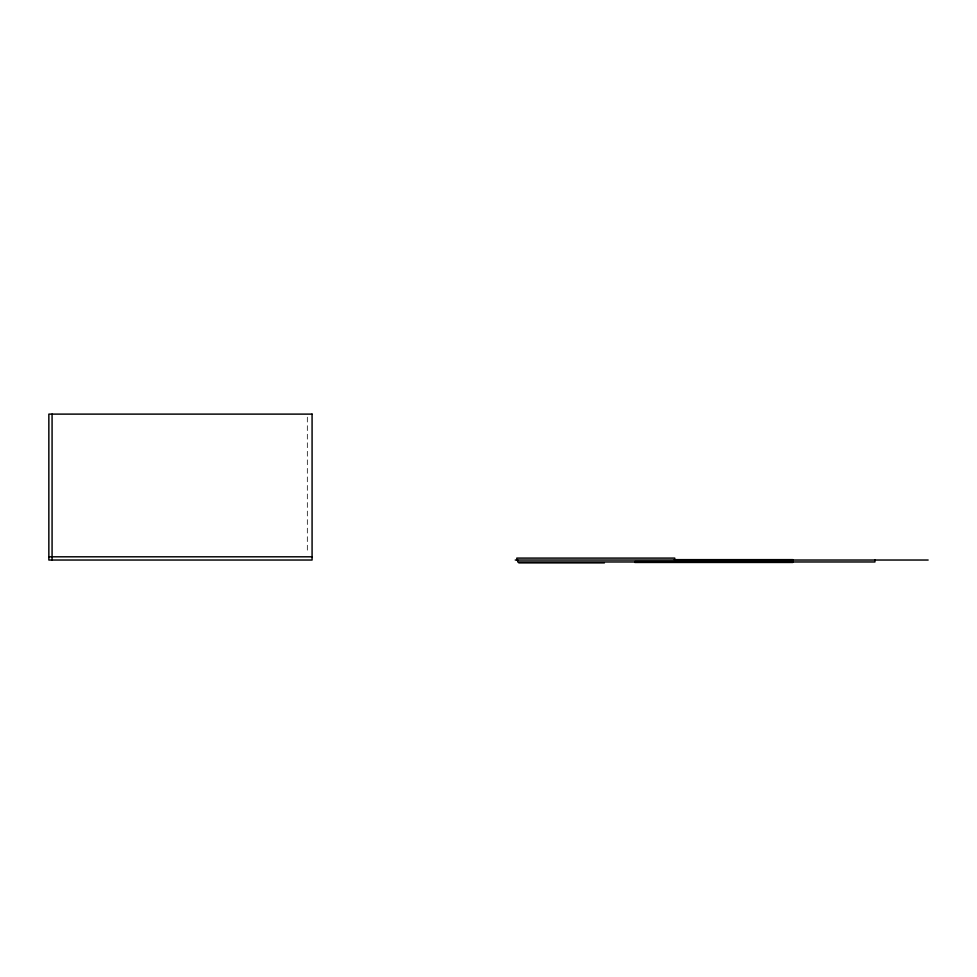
<?xml version="1.0" encoding="UTF-8"?>
<svg xmlns="http://www.w3.org/2000/svg" width="977" height="977" viewBox="0 0 977 977"><rect width="100%" height="100%" fill="white"/><g stroke="black" fill="none" stroke-linecap="round" stroke-linejoin="round"><path stroke-width="0.73" stroke-dasharray="4.88 3.66" d="M307.328 417.155L307.328 553.764"/><path stroke-width="1.47" d="M48.85 556.805L312.078 556.805M674.35 559.638L792.799 559.638L792.799 560.505M515.245 560.029L928.15 560.029M518.799 562.886L604.409 562.886M874.94 560.029L874.94 561.97L711.708 561.97L711.708 560.029M787.389 560.029L787.389 561.97M675.644 560.029L675.644 561.97L517.712 561.97L517.712 560.029M674.741 560.029L674.741 558.099L516.809 558.099L516.809 560.029M52.074 414.114L52.074 560.029M312.078 414.114L48.85 414.114L48.85 560.029L312.078 560.029L312.078 414.114M792.799 561.58L634.867 561.58L634.867 562.447L792.799 562.447L792.799 561.58"/></g></svg>
